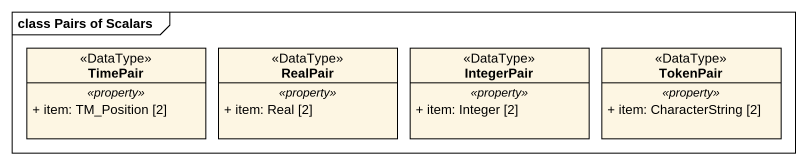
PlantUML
@startuml
mainframe class Pairs of Scalars
hide circle
hide empty members
skinparam classAttributeIconSize 0
class TimePair <<DataType>> {
  .. <<property>> ..
  + item: TM_Position [2]
}
class RealPair <<DataType>> {
  .. <<property>> ..
  + item: Real [2]
}
class IntegerPair <<DataType>> {
  .. <<property>> ..
  + item: Integer [2]
}
class TokenPair <<DataType>> {
  .. <<property>> ..
  + item: CharacterString [2]
}
@enduml
